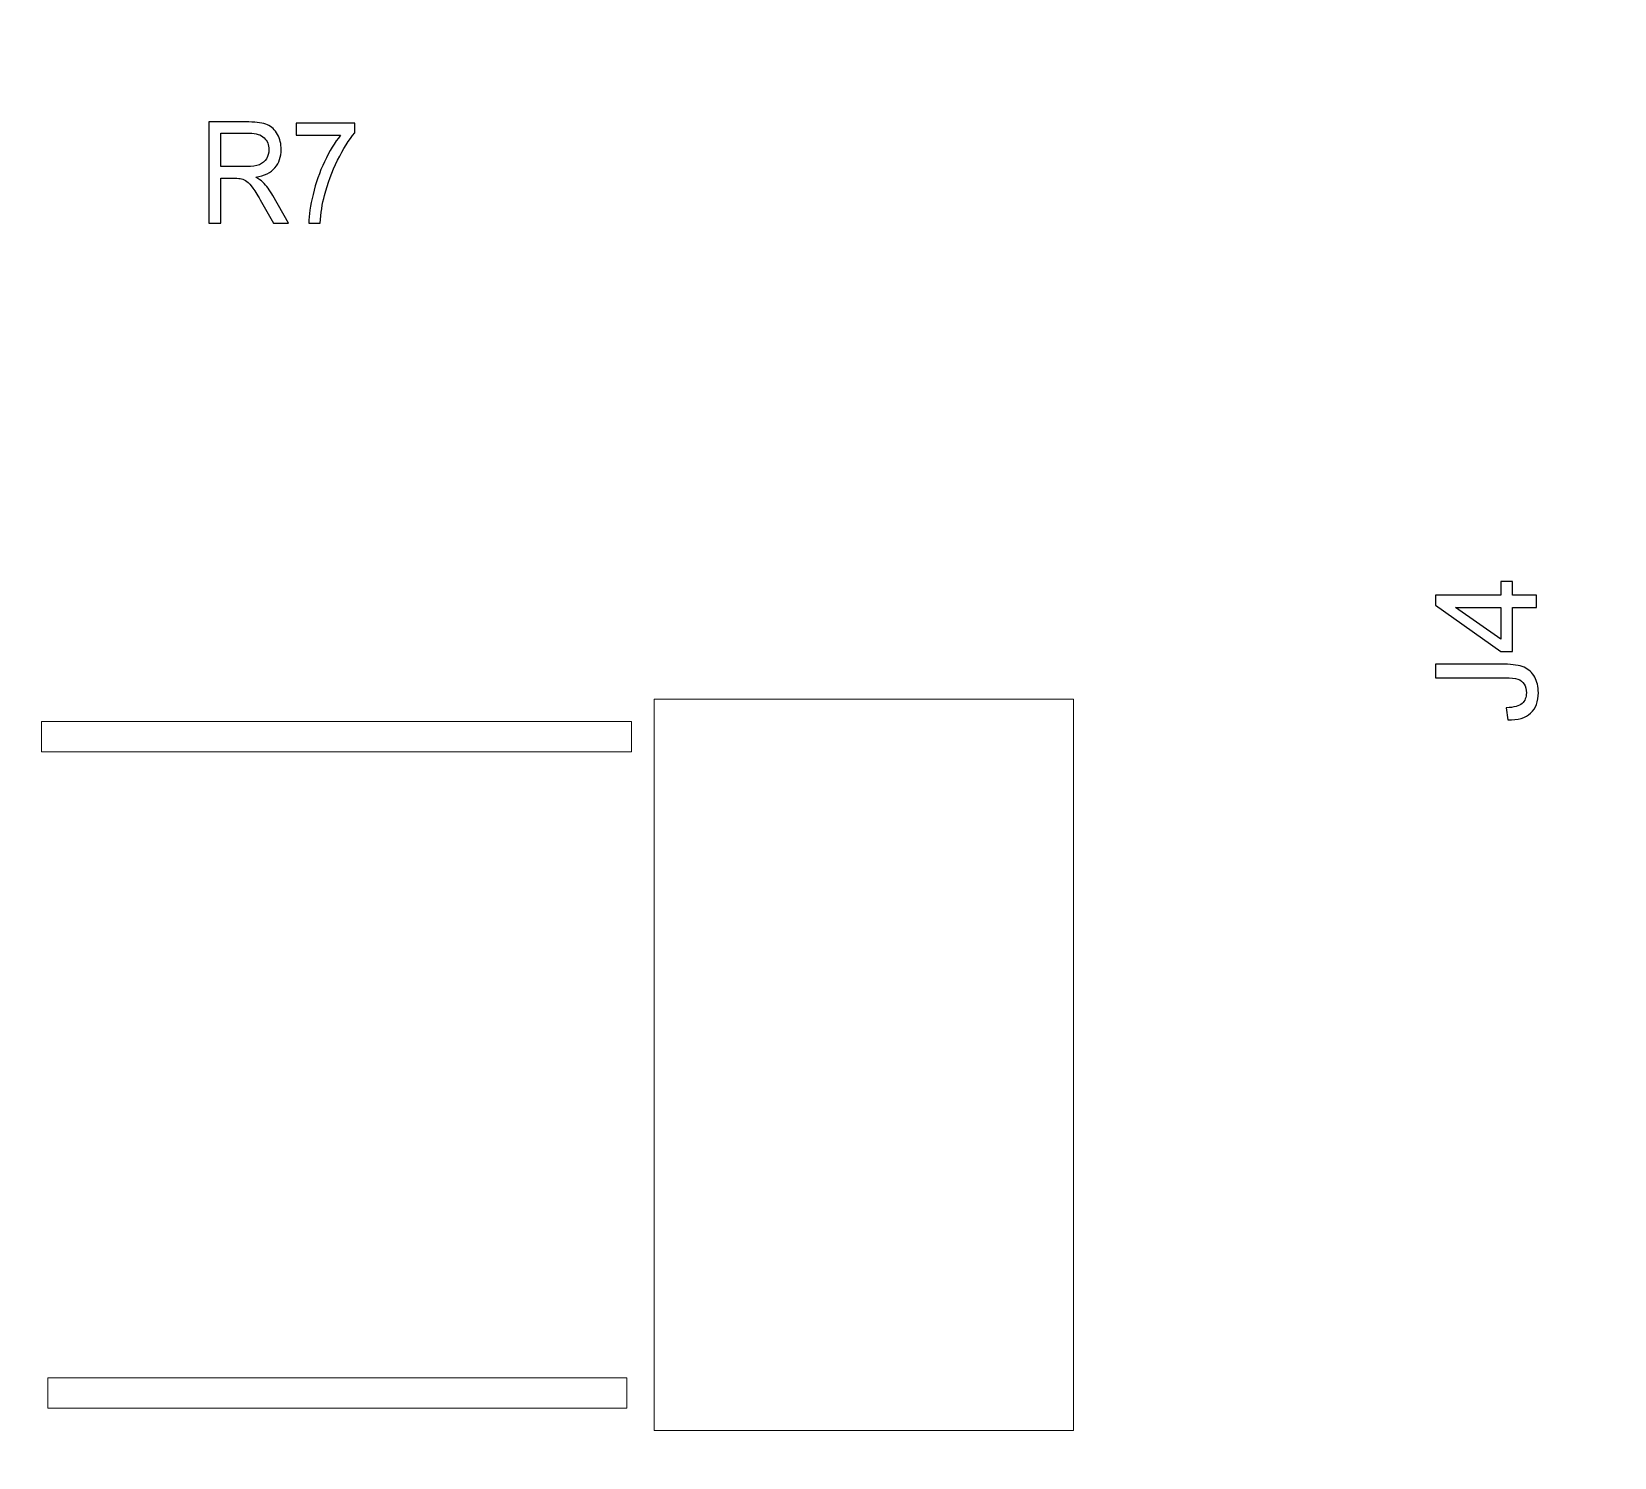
# Model space of a CAD drawing. Header units: millimetres. Extents: x -69 to 39, y -9 to 54.
# Drawn here: x 2.22 to 10.18, y 8.89 to 16.06 of the extents above; entities that cross this region are included whole.
import ezdxf

# ---------------------------------------------------------------- set-up
doc = ezdxf.new("R2010")
doc.units = ezdxf.units.MM
doc.header["$MEASUREMENT"] = 0
for name, color, linetype in [('BG_OUTLINE', 7, 'Continuous'), ('PG_SILKSCREEN_TOP', 7, 'Continuous'), ('PIN_TOP', 7, 'Continuous'), ('RD_SILKSCREEN_TOP', 7, 'Continuous')]:
    doc.layers.add(name, color=color, linetype=linetype)

msp = doc.modelspace()

# ---------------------------------------------------------------- linework, layer by layer
at = {"layer": 'BG_OUTLINE', "color": 176, "lineweight": 9}
msp.add_open_spline([(22.1252, -9.4051), (22.1252, -9.4051), (-56.3279, -9.4051), (-56.3279, -9.4051), (-56.3279, -9.4051), (-56.3279, -9.4051), (-56.3279, 41.6488), (-56.3279, 41.6488), (-56.3279, 41.6488), (-56.3279, 41.6488), (22.3259, 41.6488), (22.3259, 41.6488), (22.3259, 41.6488), (22.9318, 41.6492), (23.513, 41.4088), (23.9418, 40.9807), (23.9418, 40.9807), (24.3705, 40.5525), (24.6115, 39.9687), (24.6119, 39.3628), (24.6119, 39.3628), (24.6119, 39.3628), (24.6119, -7.1191), (24.6119, -7.1191), (24.6119, -7.1191), (24.6123, -7.725), (24.372, -8.3063), (23.9438, -8.735), (23.9438, -8.735), (23.5156, -9.1637), (22.9318, -9.4047), (22.3259, -9.4051), (22.3259, -9.4051), (22.3259, -9.4051), (22.1252, -9.4051), (22.1252, -9.4051)], degree=3, knots=[0, 0, 0, 0, 0.111111, 0.111111, 0.111111, 0.111111, 0.222222, 0.222222, 0.222222, 0.222222, 0.333333, 0.333333, 0.333333, 0.333333, 0.444444, 0.444444, 0.444444, 0.444444, 0.555556, 0.555556, 0.555556, 0.555556, 0.666667, 0.666667, 0.666667, 0.666667, 0.777778, 0.777778, 0.777778, 0.777778, 0.888889, 0.888889, 0.888889, 0.888889, 1, 1, 1, 1], dxfattribs=at)
at = {"layer": 'PG_SILKSCREEN_TOP', "lineweight": 9}
for points in [[(5.2355, 12.5887), (5.2355, 12.5887), (5.2355, 12.4363), (5.2355, 12.4363), (5.2355, 12.4363), (5.2355, 12.4363), (2.268, 12.4363), (2.268, 12.4363), (2.268, 12.4363), (2.268, 12.4363), (2.268, 12.5887), (2.268, 12.5887), (2.268, 12.5887), (2.268, 12.5887), (5.2355, 12.5887), (5.2355, 12.5887)], [(2.3, 9.1343), (2.3, 9.1343), (2.3, 9.2867), (2.3, 9.2867), (2.3, 9.2867), (2.3, 9.2867), (5.2122, 9.2867), (5.2122, 9.2867), (5.2122, 9.2867), (5.2122, 9.2867), (5.2122, 9.1343), (5.2122, 9.1343), (5.2122, 9.1343), (5.2122, 9.1343), (2.3, 9.1343), (2.3, 9.1343)]]:
    msp.add_open_spline(points, degree=3, knots=[0, 0, 0, 0, 0.25, 0.25, 0.25, 0.25, 0.5, 0.5, 0.5, 0.5, 0.75, 0.75, 0.75, 0.75, 1, 1, 1, 1], dxfattribs=at)
at = {"layer": 'PIN_TOP', "color": 8, "lineweight": 9}
msp.add_open_spline([(5.3483, 9.0214), (5.3483, 9.0214), (5.3483, 12.7016), (5.3483, 12.7016), (5.3483, 12.7016), (5.3483, 12.7016), (7.4585, 12.7016), (7.4585, 12.7016), (7.4585, 12.7016), (7.4585, 12.7016), (7.4585, 9.0214), (7.4585, 9.0214), (7.4585, 9.0214), (7.4585, 9.0214), (5.3483, 9.0214), (5.3483, 9.0214)], degree=3, knots=[0, 0, 0, 0, 0.25, 0.25, 0.25, 0.25, 0.5, 0.5, 0.5, 0.5, 0.75, 0.75, 0.75, 0.75, 1, 1, 1, 1], dxfattribs=at)
at = {"layer": 'RD_SILKSCREEN_TOP', "color": 1}
for points, knots in [([(3.1099, 15.095), (3.1099, 15.095), (3.1099, 15.6041), (3.1099, 15.6041), (3.1099, 15.6041), (3.1099, 15.6041), (3.3114, 15.6041), (3.3114, 15.6041), (3.3114, 15.6041), (3.352, 15.6041), (3.3828, 15.5995), (3.4038, 15.5904), (3.4038, 15.5904), (3.4249, 15.5812), (3.4417, 15.5651), (3.4545, 15.542), (3.4545, 15.542), (3.4671, 15.5188), (3.4733, 15.4932), (3.4733, 15.4652), (3.4733, 15.4652), (3.4733, 15.429), (3.4629, 15.3987), (3.442, 15.3739), (3.442, 15.3739), (3.4211, 15.3491), (3.3888, 15.3334), (3.3452, 15.3266), (3.3452, 15.3266), (3.3612, 15.3181), (3.3733, 15.3097), (3.3815, 15.3012), (3.3815, 15.3012), (3.3991, 15.2832), (3.4157, 15.2606), (3.4315, 15.2336), (3.4315, 15.2336), (3.4315, 15.2336), (3.5105, 15.095), (3.5105, 15.095), (3.5105, 15.095), (3.5105, 15.095), (3.4348, 15.095), (3.4348, 15.095), (3.4348, 15.095), (3.4348, 15.095), (3.3747, 15.201), (3.3747, 15.201), (3.3747, 15.201), (3.3571, 15.2314), (3.3427, 15.2549), (3.3312, 15.271), (3.3312, 15.271), (3.3199, 15.2873), (3.3097, 15.2986), (3.3008, 15.305), (3.3008, 15.305), (3.2918, 15.3116), (3.2827, 15.3161), (3.2734, 15.3187), (3.2734, 15.3187), (3.2665, 15.3202), (3.2554, 15.321), (3.2398, 15.321), (3.2398, 15.321), (3.2398, 15.321), (3.1701, 15.321), (3.1701, 15.321), (3.1701, 15.321), (3.1701, 15.321), (3.1701, 15.095), (3.1701, 15.095), (3.1701, 15.095), (3.1701, 15.095), (3.1099, 15.095), (3.1099, 15.095)], [0, 0, 0, 0, 0.052632, 0.052632, 0.052632, 0.052632, 0.105263, 0.105263, 0.105263, 0.105263, 0.157895, 0.157895, 0.157895, 0.157895, 0.210526, 0.210526, 0.210526, 0.210526, 0.263158, 0.263158, 0.263158, 0.263158, 0.315789, 0.315789, 0.315789, 0.315789, 0.368421, 0.368421, 0.368421, 0.368421, 0.421053, 0.421053, 0.421053, 0.421053, 0.473684, 0.473684, 0.473684, 0.473684, 0.526316, 0.526316, 0.526316, 0.526316, 0.578947, 0.578947, 0.578947, 0.578947, 0.631579, 0.631579, 0.631579, 0.631579, 0.684211, 0.684211, 0.684211, 0.684211, 0.736842, 0.736842, 0.736842, 0.736842, 0.789474, 0.789474, 0.789474, 0.789474, 0.842105, 0.842105, 0.842105, 0.842105, 0.894737, 0.894737, 0.894737, 0.894737, 0.947368, 0.947368, 0.947368, 0.947368, 1, 1, 1, 1]), ([(3.1701, 15.3794), (3.1701, 15.3794), (3.2994, 15.3794), (3.2994, 15.3794), (3.2994, 15.3794), (3.3268, 15.3794), (3.3484, 15.3826), (3.3638, 15.389), (3.3638, 15.389), (3.3794, 15.3954), (3.3912, 15.4056), (3.3992, 15.4195), (3.3992, 15.4195), (3.4072, 15.4335), (3.4112, 15.4487), (3.4112, 15.4652), (3.4112, 15.4652), (3.4112, 15.4892), (3.4036, 15.509), (3.3879, 15.5246), (3.3879, 15.5246), (3.3723, 15.5401), (3.3477, 15.5478), (3.3139, 15.5478), (3.3139, 15.5478), (3.3139, 15.5478), (3.1701, 15.5478), (3.1701, 15.5478), (3.1701, 15.5478), (3.1701, 15.5478), (3.1701, 15.3794), (3.1701, 15.3794)], [0, 0, 0, 0, 0.125, 0.125, 0.125, 0.125, 0.25, 0.25, 0.25, 0.25, 0.375, 0.375, 0.375, 0.375, 0.5, 0.5, 0.5, 0.5, 0.625, 0.625, 0.625, 0.625, 0.75, 0.75, 0.75, 0.75, 0.875, 0.875, 0.875, 0.875, 1, 1, 1, 1]), ([(3.5487, 15.5374), (3.5487, 15.5374), (3.5487, 15.5975), (3.5487, 15.5975), (3.5487, 15.5975), (3.5487, 15.5975), (3.8429, 15.5975), (3.8429, 15.5975), (3.8429, 15.5975), (3.8429, 15.5975), (3.8429, 15.5489), (3.8429, 15.5489), (3.8429, 15.5489), (3.814, 15.5144), (3.7853, 15.4685), (3.7568, 15.4114), (3.7568, 15.4114), (3.7285, 15.3542), (3.7065, 15.2953), (3.691, 15.235), (3.691, 15.235), (3.6798, 15.1923), (3.6727, 15.1457), (3.6696, 15.095), (3.6696, 15.095), (3.6696, 15.095), (3.6123, 15.095), (3.6123, 15.095), (3.6123, 15.095), (3.6129, 15.1351), (3.6198, 15.1834), (3.6333, 15.2402), (3.6333, 15.2402), (3.6467, 15.2969), (3.666, 15.3516), (3.6911, 15.4043), (3.6911, 15.4043), (3.7163, 15.4569), (3.743, 15.5013), (3.7714, 15.5374), (3.7714, 15.5374), (3.7714, 15.5374), (3.5487, 15.5374), (3.5487, 15.5374)], [0, 0, 0, 0, 0.090909, 0.090909, 0.090909, 0.090909, 0.181818, 0.181818, 0.181818, 0.181818, 0.272727, 0.272727, 0.272727, 0.272727, 0.363636, 0.363636, 0.363636, 0.363636, 0.454545, 0.454545, 0.454545, 0.454545, 0.545455, 0.545455, 0.545455, 0.545455, 0.636364, 0.636364, 0.636364, 0.636364, 0.727273, 0.727273, 0.727273, 0.727273, 0.818182, 0.818182, 0.818182, 0.818182, 0.909091, 0.909091, 0.909091, 0.909091, 1, 1, 1, 1]), ([(9.7869, 13.1614), (9.7869, 13.1614), (9.665, 13.1614), (9.665, 13.1614), (9.665, 13.1614), (9.665, 13.1614), (9.665, 12.9406), (9.665, 12.9406), (9.665, 12.9406), (9.665, 12.9406), (9.6077, 12.9406), (9.6077, 12.9406), (9.6077, 12.9406), (9.6077, 12.9406), (9.2778, 13.1729), (9.2778, 13.1729), (9.2778, 13.1729), (9.2778, 13.1729), (9.2778, 13.224), (9.2778, 13.224), (9.2778, 13.224), (9.2778, 13.224), (9.6077, 13.224), (9.6077, 13.224), (9.6077, 13.224), (9.6077, 13.224), (9.6077, 13.2928), (9.6077, 13.2928), (9.6077, 13.2928), (9.6077, 13.2928), (9.665, 13.2928), (9.665, 13.2928), (9.665, 13.2928), (9.665, 13.2928), (9.665, 13.224), (9.665, 13.224), (9.665, 13.224), (9.665, 13.224), (9.7869, 13.224), (9.7869, 13.224), (9.7869, 13.224), (9.7869, 13.224), (9.7869, 13.1614), (9.7869, 13.1614)], [0, 0, 0, 0, 0.090909, 0.090909, 0.090909, 0.090909, 0.181818, 0.181818, 0.181818, 0.181818, 0.272727, 0.272727, 0.272727, 0.272727, 0.363636, 0.363636, 0.363636, 0.363636, 0.454545, 0.454545, 0.454545, 0.454545, 0.545455, 0.545455, 0.545455, 0.545455, 0.636364, 0.636364, 0.636364, 0.636364, 0.727273, 0.727273, 0.727273, 0.727273, 0.818182, 0.818182, 0.818182, 0.818182, 0.909091, 0.909091, 0.909091, 0.909091, 1, 1, 1, 1]), ([(9.6077, 13.1614), (9.6077, 13.1614), (9.3782, 13.1614), (9.3782, 13.1614), (9.3782, 13.1614), (9.3782, 13.1614), (9.6077, 13.0021), (9.6077, 13.0021), (9.6077, 13.0021), (9.6077, 13.0021), (9.6077, 13.1614), (9.6077, 13.1614)], [0, 0, 0, 0, 0.333333, 0.333333, 0.333333, 0.333333, 0.666667, 0.666667, 0.666667, 0.666667, 1, 1, 1, 1]), ([(9.6424, 12.5965), (9.6424, 12.5965), (9.6341, 12.6573), (9.6341, 12.6573), (9.6341, 12.6573), (9.673, 12.6589), (9.6997, 12.6662), (9.714, 12.6791), (9.714, 12.6791), (9.7283, 12.6922), (9.7355, 12.7101), (9.7355, 12.7329), (9.7355, 12.7329), (9.7355, 12.7499), (9.7317, 12.7645), (9.7238, 12.7767), (9.7238, 12.7767), (9.7161, 12.789), (9.7056, 12.7974), (9.6923, 12.802), (9.6923, 12.802), (9.6789, 12.8067), (9.6577, 12.809), (9.6285, 12.809), (9.6285, 12.809), (9.6285, 12.809), (9.2778, 12.809), (9.2778, 12.809), (9.2778, 12.809), (9.2778, 12.809), (9.2778, 12.8764), (9.2778, 12.8764), (9.2778, 12.8764), (9.2778, 12.8764), (9.6247, 12.8764), (9.6247, 12.8764), (9.6247, 12.8764), (9.6673, 12.8764), (9.7004, 12.8713), (9.7237, 12.861), (9.7237, 12.861), (9.7471, 12.8506), (9.7649, 12.8343), (9.7772, 12.812), (9.7772, 12.812), (9.7894, 12.7896), (9.7956, 12.7634), (9.7956, 12.7333), (9.7956, 12.7333), (9.7956, 12.6886), (9.7828, 12.6545), (9.757, 12.6306), (9.757, 12.6306), (9.7313, 12.6069), (9.6931, 12.5956), (9.6424, 12.5965)], [0, 0, 0, 0, 0.071429, 0.071429, 0.071429, 0.071429, 0.142857, 0.142857, 0.142857, 0.142857, 0.214286, 0.214286, 0.214286, 0.214286, 0.285714, 0.285714, 0.285714, 0.285714, 0.357143, 0.357143, 0.357143, 0.357143, 0.428571, 0.428571, 0.428571, 0.428571, 0.5, 0.5, 0.5, 0.5, 0.571429, 0.571429, 0.571429, 0.571429, 0.642857, 0.642857, 0.642857, 0.642857, 0.714286, 0.714286, 0.714286, 0.714286, 0.785714, 0.785714, 0.785714, 0.785714, 0.857143, 0.857143, 0.857143, 0.857143, 0.928571, 0.928571, 0.928571, 0.928571, 1, 1, 1, 1])]:
    msp.add_open_spline(points, degree=3, knots=knots, dxfattribs=at)

doc.saveas('drawing.dxf')
